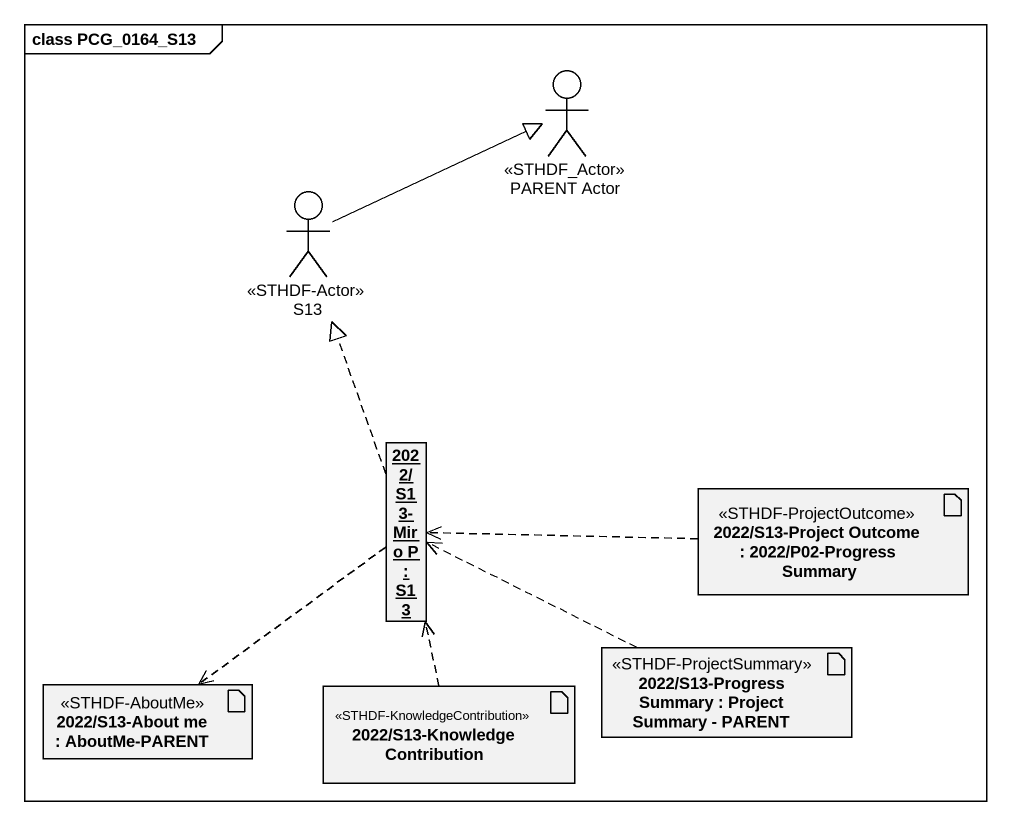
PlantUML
@startuml
mainframe class PCG_0164_S13
allowmixing
hide circle
hide empty members
actor "PARENT Actor" as PARENT_Actor <<STHDF_Actor>>
actor S13 <<STHDF-Actor>>
object "2022/S13-Miro P : S13" as o2022_S13_Miro_P
artifact "2022/S13-Project Outcome : 2022/P02-Progress Summary" as a2022_S13_Project_Outcome <<STHDF-ProjectOutcome>>
artifact "2022/S13-About me : AboutMe-PARENT" as a2022_S13_About_me <<STHDF-AboutMe>>
artifact "2022/S13-Knowledge Contribution" as a2022_S13_Knowledge <<STHDF-KnowledgeContribution>>
artifact "2022/S13-Progress Summary : Project Summary - PARENT" as a2022_S13_Progress_Summary <<STHDF-ProjectSummary>>
S13 -right-|> PARENT_Actor
o2022_S13_Miro_P .up.|> S13
o2022_S13_Miro_P ..> a2022_S13_About_me
a2022_S13_Project_Outcome .left.> o2022_S13_Miro_P
a2022_S13_Knowledge .up.> o2022_S13_Miro_P
a2022_S13_Progress_Summary .left.> o2022_S13_Miro_P
@enduml
